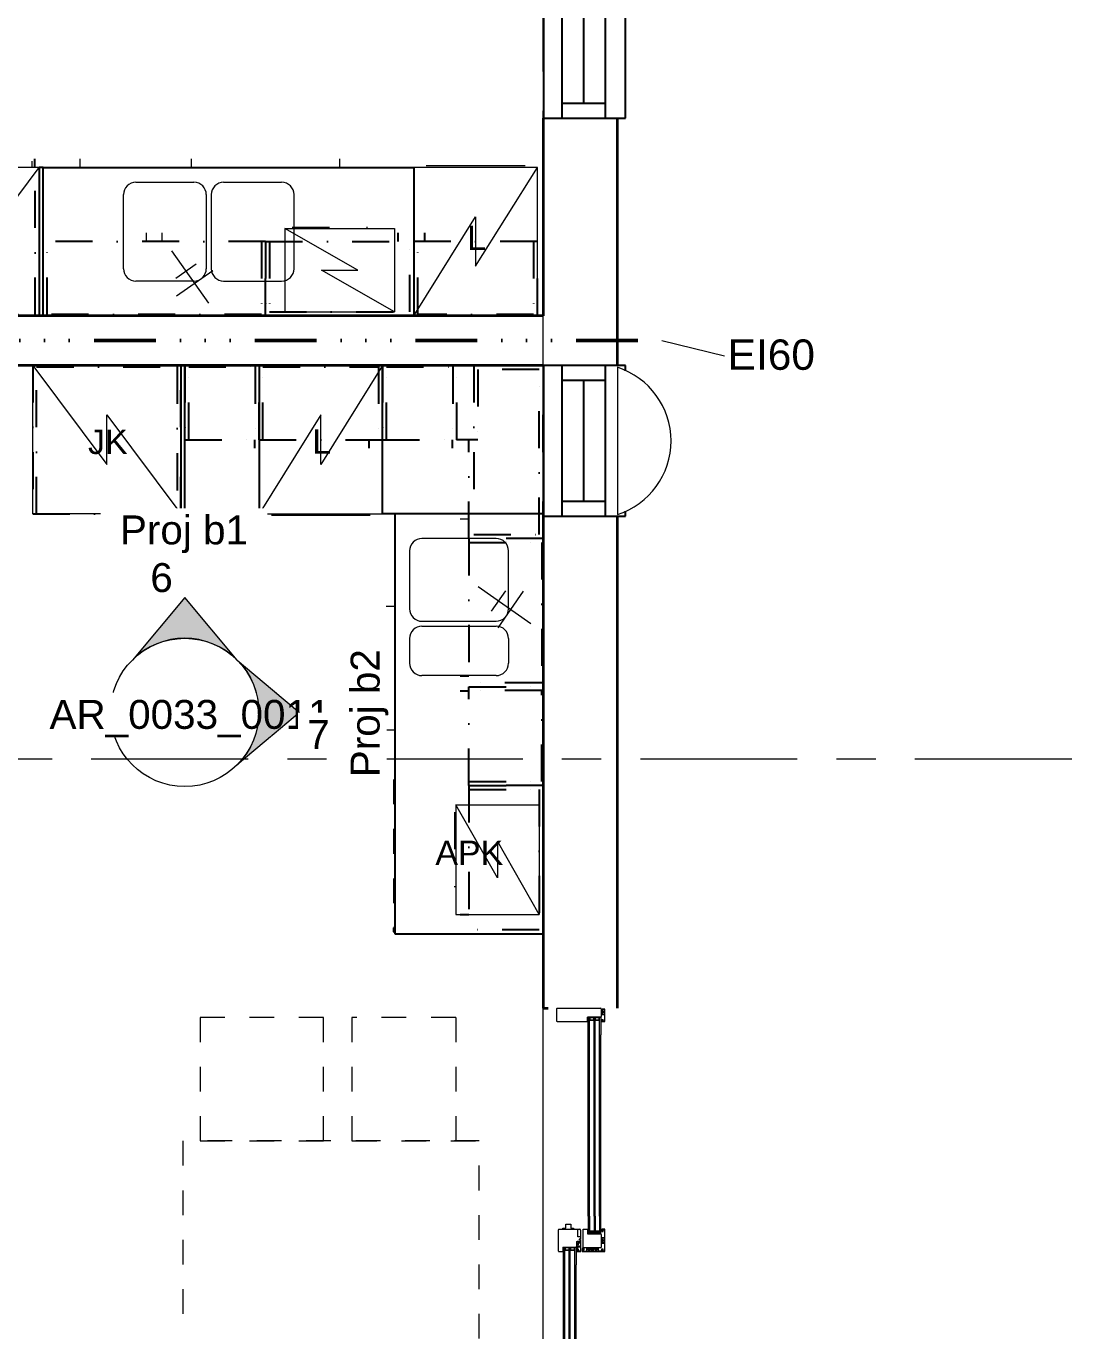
# Model space of a CAD drawing. Header units: millimetres. Extents: x -46592 to 140440, y -36427 to 76663.
# Drawn here: x 44901 to 49133, y 38132 to 43414 of the extents above; entities that cross this region are included whole.
import ezdxf

# ---------------------------------------------------------------- set-up
doc = ezdxf.new("R2010")
doc.units = ezdxf.units.MM
for name, pattern in [('Dash', [317.5, 158.75, -158.75]), ('Grid Line', [1111.25, 635, -158.75, 158.75, -158.75]), ('Katkoviiva 2_2_mm', [200, 100, -100]), ('Katkoviiva 2mm', [200, 100, -100]), ('Katkoviiva 3mm', [300, 150, -150]), ('PALOALUE', [650, 250, -100, 0, -100, 0, -100, 0, -100]), ('Pistekatko 3_2_mm', [350, 150, -100, 0, -100]), ('Pistekatko tiheä', [185, 85, -50, 0, -50])]:
    doc.linetypes.add(name, pattern=pattern)
for name, color, linetype, lineweight in [('AR-A_MERKINNÄT', 8, 'Continuous', 18), ('AR-A_MERKINNÄT-1', 8, 'Dash', 18), ('AR-A_MERKINNÄT-2', 8, 'Continuous', 25), ('AR-A_MERKINNÄT-3', 8, 'Pistekatko tiheä', 25), ('AR-A_MERKINNÄT-4', 8, 'PALOALUE', 50), ('AR-A_MERKINNÄT_TXT', 8, 'Continuous', 9), ('AR-C_APUVIIVA-3', 1, 'Katkoviiva 2mm', 18), ('AR-X2_OHUTVIIVA', 9, 'Continuous', 18), ('AR-Y_MODVIIVA-1', 8, 'Grid Line', 9), ('AR1235_VP', 6, 'Continuous', 18), ('AR1241_US-1', 1, 'Continuous', 35), ('AR1242_IKKUNA', 4, 'Continuous', 18), ('AR1242_IKKUNA-1', 4, 'Continuous', 25), ('AR1243_ULKOOVI', 3, 'Continuous', 18), ('AR1311_VS', 2, 'Continuous', 18), ('AR1331_KIINTO', 3, 'Continuous', 18), ('AR1331_KIINTO-1', 3, 'Continuous', 25), ('AR1331_KIINTO-2', 3, 'Pistekatko 3_2_mm', 25), ('AR19_MUURAK', 6, 'Continuous', 18), ('AR21_PUTKIOSA', 6, 'Continuous', 18), ('AR23_SÄHKÖ-OSA', 6, 'Continuous', 18), ('AR23_SÄHKÖ-OSA-1', 6, 'Katkoviiva 2_2_mm', 18), ('AR23_SÄHKÖ-OSA-2', 6, 'Katkoviiva 3mm', 18), ('AR23_SÄHKÖ-OSA-3', 6, 'Continuous', 9), ('AR23_SÄHKÖ-OSA_TXT-1', 3, 'Continuous', 25)]:
    doc.layers.add(name, color=color, linetype=linetype, lineweight=lineweight)
doc.styles.add('Arial', font='arial.ttf', dxfattribs={"height": 117.10189})
doc.styles.add('Arial_2', font='arial.ttf', dxfattribs={"height": 98.353293})
doc.styles.add('Arial_3', font='arial.ttf', dxfattribs={"height": 122.941617})

# ---------------------------------------------------------------- blocks, each defined once
blk = doc.blocks.new('SD CLEAR SLIDING TYPE A - Black _RAL 9011__Ext_ _ Chestnut Stained Wood_Int_-1707675-04 2_ krs')
at = {"layer": 'AR-A_MERKINNÄT'}
for p, q in [((-636.5, 94.8), (-636.5, 144.8)), ((-616.5, 144.8), (-616.5, 94.8)), ((-735, 93.5), (-735, -81.5)), ((-684, 96.5), (-732, 96.5)), ((-685, 73.2), (-685, 31.2)), ((-685, 73.2), (-681, 73.2)), ((-681, 73.2), (-681, 93.5)), ((-674, 73.3), (-681, 73.3)), ((-681, 73.3), (-681, 31.3)), ((-681, 73.3), (-674, 73.3)), ((-681, 31.3), (-681, 73.3)), ((-668, 69.8), (-674, 73.3)), ((-674, 73.3), (-668, 69.8)), ((-672, 86.8), (-672, 73.5)), ((-672, 73.5), (-664, 71.3)), ((-591.2, 88.8), (-670, 88.8)), ((-591.2, 88.8), (-670, 88.8)), ((-668, 34.8), (-668, 69.8)), ((-668, 69.8), (-668, 34.8)), ((-664, 71.3), (-656.5, 71.3)), ((-656.5, 68.3), (-664, 68.3)), ((-664, 68.3), (-664, 63.3)), ((-664, 63.3), (-642, 63.3)), ((-656.5, 71.3), (-656.5, 68.3)), ((-644, 88.8), (-644, 91.8)), ((-609, 88.8), (-644, 88.8)), ((-642, 63.3), (-642, 41.3)), ((-641, 94.8), (-612, 94.8)), ((-609, 91.8), (-609, 88.8)), ((-600, 18.4), (-600, 70.8)), ((-600, 18.4), (-600, 70.8)), ((-600, 70.8), (-581.8, 70.8)), ((-584, 88.8), (-591.2, 88.8)), ((-584, 88.8), (-591.2, 88.8)), ((-590, 68.8), (-590, 70.8)), ((-581.8, 68.8), (-590, 68.8)), ((-582, 86.8), (-582, 70.8)), ((-581.8, 70.8), (-581.8, 68.8)), ((98, 70.8), (98, 17.8)), ((1011, 93.4), (1011, -29.3)), ((1062, 96.5), (1014.1, 96.5)), ((1065, 93.5), (1065, -81.5)), ((-681, 31.2), (-685, 31.2)), ((-681, 31.3), (-674, 31.3)), ((-674, 31.3), (-681, 31.3)), ((-681, -81.5), (-681, 31.2)), ((-674, 31.3), (-668, 34.8)), ((-668, 34.8), (-674, 31.3)), ((-672.7, 13.8), (-639.7, 13.8)), ((-672.7, 13.8), (-672.7, -1.7)), ((-664, 33.3), (-672, 31.2)), ((-664, 33.3), (-672, 31.2)), ((-672, 31.2), (-672, 18.8)), ((-671.1, 12.4), (-671.1, 7)), ((-660.1, 12.4), (-671.1, 12.4)), ((-671.1, 7), (-668.5, 7)), ((-669, 15.8), (-603, 15.8)), ((-668, 6.5), (-668, 0.3)), ((-664, 41.3), (-664, 36.3)), ((-642, 41.3), (-664, 41.3)), ((-664, 41.3), (-664, 36.3)), ((-664, 36.3), (-656.5, 36.3)), ((-664, 36.3), (-656.5, 36.3)), ((-656.5, 33.3), (-664, 33.3)), ((-656.5, 33.3), (-664, 33.3)), ((-660.1, 0.3), (-660.1, 12.4)), ((-659.4, 15.8), (-659.4, 13.8)), ((-641.1, 12.2), (-658.7, 12.2)), ((-658.7, 12.2), (-658.7, -0.2)), ((-656.5, 36.3), (-656.5, 33.3)), ((-656.5, 36.3), (-656.5, 33.3)), ((-651.8, 9.3), (-653.6, 7.5)), ((-653.6, 7.5), (-646.2, 7.5)), ((-651.8, 15.8), (-651.8, 9.3)), ((-651.8, 9.3), (-648, 9.3)), ((-648, 15.8), (-648, 9.3)), ((-648, 9.3), (-646.2, 7.5)), ((-641.1, -0.2), (-641.1, 12.2)), ((-640.5, 7.3), (-640.5, -1.7)), ((-640.4, 15.8), (-640.4, 13.8)), ((-639.7, 13.8), (-639.7, 9.4)), ((-621.7, 9.3), (-621.7, 13.8)), ((-621.7, 13.8), (-601.3, 13.8)), ((-621.5, 15.8), (-621.5, 13.8)), ((-602.7, 12.4), (-620.5, 12.4)), ((-620.5, 12.4), (-620.5, 9.3)), ((-613.9, 9.3), (-615.7, 7.5)), ((-615.7, 7.5), (-608.3, 7.5)), ((-613.9, 15.8), (-613.9, 9.3)), ((-613.9, 9.3), (-610.1, 9.3)), ((-612.5, -1.7), (-612.5, 7.3)), ((-610.1, 15.8), (-610.1, 9.3)), ((-610.1, 9.3), (-608.3, 7.5)), ((-602.7, -0.2), (-602.7, 12.4)), ((-602.5, 13.8), (-602.5, 15.9)), ((-601.3, 13.8), (-601.3, -0.2)), ((-601.3, 12.3), (-591, 12.3)), ((-590.6, 11.1), (-601.3, 11.1)), ((-591, 13.8), (-591, 12.3)), ((-591, 13.8), (-582, 13.8)), ((-590.6, 8), (-590.6, 11.1)), ((-583.5, 8), (-590.6, 8)), ((-583.5, -0.2), (-583.5, 8)), ((-582, 13.8), (-582, -1.2)), ((80, 12.4), (80, -1.1)), ((81.5, 13.9), (89, 13.9)), ((81.5, 12.5), (87.4, 12.5)), ((81.5, 9.8), (81.5, 12.5)), ((81.5, 0.4), (81.5, 7.3)), ((87.4, 9.3), (82, 9.3)), ((82, 7.8), (87.9, 7.8)), ((87.4, 12.5), (87.4, 9.3)), ((88.9, 8.8), (88.9, 10.4)), ((89, 13.9), (89, 12.4)), ((99.1, 12.4), (89, 12.4)), ((89.4, 10.9), (98.5, 10.9)), ((99, 10.4), (99, 0.4)), ((121, 15.8), (100, 15.8)), ((100.2, 13.8), (100.2, 15.8)), ((119.2, 13.8), (100.2, 13.8)), ((100.5, 12.5), (118.5, 12.5)), ((100.5, 0.4), (100.5, 12.5)), ((107.8, 9.3), (106, 7.5)), ((106, 7.5), (113.4, 7.5)), ((107.8, 15.8), (107.8, 9.3)), ((107.8, 9.3), (111.6, 9.3)), ((111.6, 15.8), (111.6, 9.3)), ((111.6, 9.3), (113.4, 7.5)), ((115.2, 6.6), (115.2, 0.4)), ((118.5, 7.1), (115.7, 7.1)), ((116.7, 0.4), (116.7, 5.7)), ((116.7, 5.7), (118.9, 5.7)), ((118.5, 12.5), (118.5, 7.1)), ((119.2, 15.8), (119.2, 13.8)), ((119.9, 6.7), (119.9, 12.9)), ((121, 15.8), (121, -0.1)), ((140, 10.7), (170, 10.7)), ((140, -1.1), (140, 10.7)), ((-681, -26.5), (-677, -26.5)), ((-681, -34.1), (-672.5, -34.1)), ((-681, -37.9), (-672.5, -37.9)), ((-677, -45.5), (-681, -45.5)), ((-677, -8), (-677, -16)), ((-677, -16), (-670.8, -16)), ((-677, -26.5), (-677, -45.5)), ((-665, -7), (-676, -7)), ((-666.6, -25.6), (-676, -25.6)), ((-676, -46.4), (-666.6, -46.4)), ((-666.6, -52.2), (-676, -52.2)), ((-675.5, -45), (-675.5, -27)), ((-675.5, -27), (-666.6, -27)), ((-666.6, -45), (-675.5, -45)), ((-672.7, -1.7), (-582.5, -1.7)), ((-672.5, -34.1), (-670.7, -32.3)), ((-672.5, -37.9), (-672.5, -34.1)), ((-672.5, -37.9), (-670.7, -39.7)), ((-670.8, -16), (-670.8, -9.1)), ((-670.7, -39.7), (-670.7, -32.3)), ((-670.3, -8.6), (-666.6, -8.6)), ((-667.5, -0.2), (-660.6, -0.2)), ((-666.1, -9.1), (-666.1, -25.1)), ((-666.1, -27.5), (-666.1, -44.5)), ((-666.1, -46.9), (-666.1, -51.7)), ((-664.5, -98), (-664.5, -7.5)), ((-658.7, -0.2), (-641.1, -0.2)), ((-644, -1.2), (-609, -1.2)), ((-612.5, -0.2), (-602.7, -0.2)), ((-601.3, -0.2), (-583.5, -0.2)), ((80, -7.5), (80, -98.5)), ((80.5, -1.6), (119, -1.6)), ((91.5, -7), (80.5, -7)), ((81.6, -8.6), (86.3, -8.6)), ((81.6, -8.6), (81.6, -25.1)), ((81.6, -27.5), (81.6, -44.5)), ((81.6, -46.9), (81.6, -51.6)), ((98.5, -0.1), (82, -0.1)), ((82.1, -25.6), (92.5, -25.6)), ((82.1, -27), (91, -27)), ((82.1, -45), (91, -45)), ((82.1, -46.4), (92.5, -46.4)), ((82.1, -52.1), (91.5, -52.1)), ((85.9, -32.1), (85.9, -39.9)), ((85.9, -32.1), (88, -34.3)), ((85.9, -39.9), (88, -37.7)), ((86.3, -8.6), (86.3, -15.6)), ((86.3, -15.6), (92.5, -15.6)), ((87.9, -8.6), (91.1, -8.6)), ((87.9, -8.6), (87.9, -14.2)), ((87.9, -14.2), (91.1, -14.2)), ((88, -34.3), (95, -34.3)), ((88, -34.3), (88, -37.7)), ((88, -37.7), (95, -37.7)), ((91, -27), (91, -45)), ((91.1, -8.6), (91.1, -14.2)), ((92.5, -8), (92.5, -15.6)), ((92.5, -46.4), (92.5, -25.6)), ((92.8, -26.5), (95, -26.5)), ((92.8, -45.5), (94.8, -45.5)), ((95, -82.5), (95, -11.2)), ((95, -11.2), (170, -11.2)), ((114.7, -0.1), (101, -0.1)), ((119.8, -0.1), (117.2, -0.1)), ((152, -29.2), (152, -81.5)), ((170, -29.2), (152, -29.2)), ((170, -11.2), (170, -29.2)), ((1011, -29.3), (1029, -29.3)), ((1029, -82.5), (1029, -29.3)), ((-732.5, -98.5), (-732.5, -91.1)), ((-732, -84.5), (-684, -84.5)), ((-732, -90.6), (-723.4, -90.6)), ((-665.5, -99), (-732, -99)), ((-723.8, -92), (-730.6, -92)), ((-730.6, -92), (-730.6, -96.9)), ((-730.1, -97.4), (-724.3, -97.4)), ((-723.8, -96.9), (-723.8, -92)), ((-722.4, -91.6), (-722.4, -96.9)), ((-721.9, -97.4), (-714.4, -97.4)), ((-713.9, -96.9), (-713.9, -87.5)), ((-713.1, -86.5), (-713.1, -84.5)), ((-693.9, -86.5), (-713.1, -86.5)), ((-694.5, -87.9), (-712.5, -87.9)), ((-712.5, -87.9), (-712.5, -97.4)), ((-712.5, -97.4), (-695, -97.4)), ((-705.5, -91), (-707.3, -92.8)), ((-707.3, -92.8), (-699.9, -92.8)), ((-705.5, -84.5), (-705.5, -91)), ((-705.5, -91), (-701.7, -91)), ((-701.7, -84.5), (-701.7, -91)), ((-701.7, -91), (-699.9, -92.8)), ((-694.5, -96.9), (-694.5, -87.9)), ((-694.1, -84.5), (-694.1, -86.5)), ((-692.9, -87.5), (-692.9, -96.9)), ((-692.4, -97.4), (-666.6, -97.4)), ((-681, -53.1), (-677, -53.1)), ((-681, -60.7), (-672.5, -60.7)), ((-681, -64.5), (-672.5, -64.5)), ((-677, -72.1), (-681, -72.1)), ((-677, -53.1), (-677, -72.1)), ((-676, -73), (-666.6, -73)), ((-675.5, -71.6), (-675.5, -53.6)), ((-675.5, -53.6), (-666.6, -53.6)), ((-666.6, -71.6), (-675.5, -71.6)), ((-674.3, -85.2), (-674.3, -92.7)), ((-666.6, -85.2), (-674.3, -85.2)), ((-666.6, -92.7), (-674.3, -92.7)), ((-672.5, -60.7), (-670.7, -58.9)), ((-672.5, -64.5), (-672.5, -60.7)), ((-672.5, -64.5), (-670.7, -66.3)), ((-670.7, -66.3), (-670.7, -58.9)), ((-666.1, -54.1), (-666.1, -71.1)), ((-666.1, -73.5), (-666.1, -84.7)), ((-666.1, -96.9), (-666.1, -93.2)), ((80.5, -99), (169.5, -99)), ((81.5, -87.9), (87.2, -87.9)), ((81.5, -91.3), (81.5, -87.9)), ((81.5, -91.3), (87.2, -91.3)), ((81.6, -54), (81.6, -71.5)), ((81.6, -71.5), (91, -71.5)), ((81.6, -72.9), (92.5, -72.9)), ((81.6, -85.1), (81.6, -72.9)), ((88.8, -85.1), (81.6, -85.1)), ((81.6, -92.7), (88.8, -92.7)), ((81.6, -96.9), (81.6, -92.7)), ((82.1, -53.5), (91, -53.5)), ((114.4, -97.4), (82.1, -97.4)), ((85.9, -58.6), (88, -60.8)), ((85.9, -58.6), (85.9, -66.4)), ((85.9, -66.4), (88, -64.2)), ((87.2, -87.9), (87.2, -91.3)), ((88, -60.8), (88, -64.2)), ((88, -60.8), (95, -60.8)), ((88, -64.2), (95, -64.2)), ((88.8, -92.7), (88.8, -85.1)), ((91, -53.5), (91, -71.5)), ((92.5, -53), (94.8, -53)), ((92.5, -53.1), (92.5, -72.9)), ((92.5, -72), (95, -72)), ((149, -84.5), (97, -84.5)), ((114.4, -86.5), (114.4, -97.4)), ((114.4, -86.5), (135.6, -86.5)), ((115.5, -84.5), (115.5, -86.5)), ((116, -87.9), (134, -87.9)), ((116, -97.4), (116, -87.9)), ((116, -97.4), (134, -97.4)), ((123.1, -91), (121.3, -92.8)), ((121.3, -92.8), (128.7, -92.8)), ((123.1, -84.5), (123.1, -91)), ((123.1, -91), (126.9, -91)), ((126.9, -84.5), (126.9, -91)), ((126.9, -91), (128.7, -92.8)), ((134, -97.4), (134, -87.9)), ((134.5, -84.5), (134.5, -86.5)), ((135.6, -97.4), (135.6, -86.5)), ((168.4, -97.4), (135.6, -97.4)), ((161, -86.5), (161, -92.7)), ((170, -86.5), (161, -86.5)), ((161, -92.7), (168.4, -92.7)), ((168.4, -92.7), (168.4, -97.4)), ((170, -98.5), (170, -86.5)), ((1011, -86.5), (1019.8, -86.5)), ((1011, -86.5), (1011, -98)), ((1012, -99), (1060.4, -99)), ((1012.6, -87.9), (1018.2, -87.9)), ((1012.6, -91.1), (1012.6, -87.9)), ((1018.2, -91.1), (1012.6, -91.1)), ((1012.6, -96.9), (1012.6, -93.2)), ((1013.1, -92.7), (1019.8, -92.7)), ((1038.9, -97.4), (1013.1, -97.4)), ((1018.2, -87.9), (1018.2, -91.1)), ((1019.8, -86.5), (1019.8, -92.7)), ((1062, -84.5), (1031, -84.5)), ((1039.4, -87.5), (1039.4, -96.9)), ((1040.4, -84.5), (1040.4, -86.5)), ((1059, -87.9), (1041, -87.9)), ((1041, -87.9), (1041, -97.4)), ((1041, -97.4), (1059, -97.4)), ((1048, -91), (1046.2, -92.8)), ((1046.2, -92.8), (1053.6, -92.8)), ((1048, -84.5), (1048, -91)), ((1048, -91), (1051.8, -91)), ((1051.8, -84.5), (1051.8, -91)), ((1051.8, -91), (1053.6, -92.8)), ((1059, -97.4), (1059, -87.9)), ((1059.4, -86.5), (1059.4, -84.5)), ((1060.4, -90.4), (1060.4, -87.5)), ((1060.4, -99), (1060.4, -90.4))]:
    blk.add_line(p, q, dxfattribs=at)
for centre, radius, start, end in [((-626.5, 144.8), 10, 0, 180), ((-732, 93.5), 3, 90, 180), ((-684, 93.5), 3, 0, 90), ((-670, 86.8), 2, 90, 180), ((-641, 91.8), 3, 90, 180), ((-612, 91.8), 3, 0, 90), ((-584, 86.8), 2, 0.3256, 90), ((1014, 93.5), 3, 87.2605, 182.5626), ((1062, 93.5), 3, 0, 90), ((-669, 18.8), 3, 180, 270), ((-668.5, 6.5), 0.5, 360, 90), ((-667.5, 0.3), 0.5, 180, 270), ((-660.6, 0.3), 0.5, 270, 0), ((-603, 18.8), 3, 270, 0), ((81.5, 12.4), 1.5, 90, 180), ((82, 9.8), 0.5, 180, 270), ((82, 7.3), 0.5, 90, 180), ((82, 0.4), 0.5, 180, 270), ((87.9, 8.8), 1, 270, 0), ((89.4, 10.4), 0.5, 90, 180), ((100, 17.8), 2, 180, 270), ((98.5, 10.4), 0.5, 0, 90), ((98.5, 0.4), 0.5, 270, 360), ((100.6, 12.4), 1.5, 106.2331, 180), ((101, 0.4), 0.5, 180, 270), ((114.7, 0.4), 0.5, 270, 360), ((115.7, 6.6), 0.5, 90, 180), ((117.2, 0.4), 0.5, 180, 270), ((118.9, 12.9), 1, 360, 90), ((118.9, 6.7), 1, 270, 0), ((-676, -8), 1, 90, 180), ((-676, -26.6), 1, 90, 180), ((-676, -45.4), 1, 180, 270), ((-676, -53.2), 1, 90, 180), ((-670.3, -9.1), 0.5, 90, 180), ((-666.6, -9.1), 0.5, 360, 90), ((-666.6, -25.1), 0.5, 270, 0), ((-666.6, -27.5), 0.5, 0, 90), ((-666.6, -44.5), 0.5, 270, 0), ((-666.6, -46.9), 0.5, 0, 90), ((-666.6, -51.7), 0.5, 270, 0), ((-665, -7.5), 0.5, 0, 90), ((-582.5, -1.2), 0.5, 270, 0), ((80.5, -1.1), 0.5, 180, 270), ((80.5, -7.5), 0.5, 90, 180), ((82.1, -25.1), 0.5, 180, 270), ((82.1, -27.5), 0.5, 90, 180), ((82.1, -44.5), 0.5, 180, 270), ((82.1, -46.9), 0.5, 90, 180), ((82.1, -51.6), 0.5, 180, 270), ((91.5, -8), 1, 0, 90), ((91.5, -53.1), 1, 0, 90), ((119, -0.6), 1, 270, 30), ((122, -0.1), 1, 180, 270), ((-732, -81.5), 3, 180, 270), ((-732, -91.1), 0.5, 90, 180), ((-732, -98.5), 0.5, 180, 270), ((-730.1, -96.9), 0.5, 180, 270), ((-724.3, -96.9), 0.5, 270, 0), ((-723.4, -91.6), 1, 0, 90), ((-721.9, -96.9), 0.5, 180, 270), ((-714.4, -96.9), 0.5, 270.3394, 0), ((-712.9, -87.5), 1, 90, 180), ((-695, -96.9), 0.5, 270, 0), ((-693.9, -87.5), 1, 0, 90), ((-692.4, -96.9), 0.5, 180, 270), ((-684, -81.5), 3, 270, 0), ((-676, -72), 1, 180, 270), ((-666.6, -54.1), 0.5, 0, 90), ((-666.6, -71.1), 0.5, 270, 0), ((-666.6, -73.5), 0.5, 0, 90), ((-666.6, -84.7), 0.5, 270, 0), ((-666.6, -93.2), 0.5, 0, 90), ((-666.6, -96.9), 0.5, 270, 0), ((-665.5, -98), 1, 270, 0), ((80.5, -98.5), 0.5, 180, 270), ((82.1, -54), 0.5, 90, 180), ((82.1, -96.9), 0.5, 180, 270), ((97, -82.5), 2, 180, 270), ((149, -81.5), 3, 270, 360), ((169.5, -98.5), 0.5, 270, 0), ((1012, -98), 1, 180, 270), ((1013.1, -93.2), 0.5, 90, 180), ((1013.1, -96.9), 0.5, 180, 270), ((1031, -82.5), 2, 180, 268.97), ((1038.9, -96.9), 0.5, 270, 0), ((1040.4, -87.5), 1, 90.1375, 180), ((1059.4, -87.5), 1, 0, 90.1375), ((1062, -81.5), 3, 270, 360)]:
    blk.add_arc(centre, radius, start, end, dxfattribs=at)
at = {"layer": 'AR-A_MERKINNÄT-1'}
for p, q in [((-630.5, 94.8), (-630.5, 32.8)), ((-622.5, 94.8), (-622.5, 32.8)), ((-643, -1.2), (-643, 2.3)), ((-643, 2.3), (-610, 2.3)), ((-610, -1.2), (-610, 2.3)), ((-643, -1.2), (-610, -1.2))]:
    blk.add_line(p, q, dxfattribs=at)
at = {"layer": 'AR-X2_OHUTVIIVA'}
for p, q in [((-600, 68.9), (-600, 16.9)), ((-528.3, 68.9), (-600, 68.9)), ((-594, 62.9), (-600, 62.9)), ((-598, 59.9), (-595, 62.9)), ((-598, 47.9), (-598, 59.9)), ((-597, 59.5), (-594.6, 61.9)), ((-597, 48.3), (-597, 59.5)), ((-528.3, 62.9), (-595, 62.9)), ((-594.6, 61.9), (-589, 61.9)), ((-589, 61.9), (-589, 45.9)), ((-589, 61.9), (-589, 57.7)), ((-588, 62.9), (-588, 44.9)), ((-528.3, 68.9), (26.3, 68.9)), ((-528.3, 62.9), (26.3, 62.9)), ((26.3, 68.9), (98, 68.9)), ((26.3, 62.9), (93, 62.9)), ((98, 70.8), (79.8, 70.8)), ((79.8, 70.8), (79.8, 68.9)), ((79.8, 68.9), (90.7, 68.9)), ((80, 86.8), (80, 70.8)), ((98, 70.8), (80.7, 70.8)), ((98, 70.8), (80.7, 70.8)), ((82, 88.8), (89.1, 88.8)), ((86, 62.9), (86, 44.9)), ((87, 61.9), (87, 45.9)), ((87, 61.9), (87, 57.7)), ((92.6, 61.9), (87, 61.9)), ((89.1, 88.8), (168, 88.8)), ((90.7, 68.9), (90.7, 70.8)), ((92, 62.9), (98, 62.9)), ((95, 59.5), (92.6, 61.9)), ((96, 59.9), (93, 62.9)), ((95, 48.3), (95, 59.5)), ((96, 47.9), (96, 59.9)), ((98, 68.9), (98, 16.9)), ((170, 86.8), (170, 1.9)), ((170, 71.2), (174, 71.2)), ((174, 71.2), (174, 59.2)), ((174, 59.2), (190, 59.2)), ((190, 59.2), (190, 39.2)), ((-594, 44.9), (-600, 44.9)), ((-594, 40.9), (-600, 40.9)), ((-594, 22.9), (-600, 22.9)), ((-600, 16.9), (-528.3, 16.9)), ((-595, 44.9), (-598, 47.9)), ((-598, 37.9), (-595, 40.9)), ((-598, 25.9), (-598, 37.9)), ((-595, 22.9), (-598, 25.9)), ((-594.6, 45.9), (-597, 48.3)), ((-597, 37.5), (-594.6, 39.9)), ((-597, 26.3), (-597, 37.5)), ((-597, 33.4), (-597, 35.5)), ((-594.6, 23.9), (-597, 26.3)), ((-528.3, 44.9), (-595, 44.9)), ((-528.3, 40.9), (-595, 40.9)), ((-528.3, 22.9), (-595, 22.9)), ((-589, 45.9), (-594.6, 45.9)), ((-594.6, 39.9), (-589, 39.9)), ((-589, 23.9), (-594.6, 23.9)), ((-589, 39.9), (-589, 23.9)), ((-588, 40.9), (-588, 22.9)), ((-528.3, 44.9), (26.3, 44.9)), ((-528.3, 40.9), (26.3, 40.9)), ((-528.3, 22.9), (26.3, 22.9)), ((-528.3, 16.9), (26.3, 16.9)), ((26.3, 44.9), (93, 44.9)), ((26.3, 40.9), (93, 40.9)), ((26.3, 22.9), (93, 22.9)), ((98, 16.9), (26.3, 16.9)), ((86, 40.9), (86, 22.9)), ((87, 45.9), (92.6, 45.9)), ((92.6, 39.9), (87, 39.9)), ((87, 39.9), (87, 23.9)), ((87, 23.9), (92.6, 23.9)), ((92, 44.9), (98, 44.9)), ((92, 40.9), (98, 40.9)), ((92, 22.9), (98, 22.9)), ((92.6, 45.9), (95, 48.3)), ((95, 37.5), (92.6, 39.9)), ((92.6, 23.9), (95, 26.3)), ((93, 44.9), (96, 47.9)), ((96, 37.9), (93, 40.9)), ((93, 22.9), (96, 25.9)), ((95, 26.3), (95, 37.5)), ((95, 33.4), (95, 35.5)), ((96, 25.9), (96, 37.9)), ((126.6, 5.4), (126.6, -1.1)), ((130, 5.4), (126.6, 5.4)), ((130, -1.1), (130, 5.4)), ((174, 27.2), (170, 27.2)), ((174, 39.2), (174, 27.2)), ((190, 39.2), (174, 39.2)), ((126.6, -1.1), (122, -1.1)), ((167, -1.1), (130, -1.1)), ((152, -31.3), (152, -83.3)), ((223.7, -31.3), (152, -31.3)), ((157.9, -37.3), (152, -37.3)), ((154, -40.3), (157, -37.3)), ((154, -52.3), (154, -40.3)), ((157, -55.3), (154, -52.3)), ((155, -40.7), (157.4, -38.3)), ((155, -51.8), (155, -40.7)), ((157.4, -54.3), (155, -51.8)), ((223.7, -37.3), (157, -37.3)), ((157.4, -38.3), (163, -38.3)), ((163, -38.3), (163, -54.3)), ((163, -38.3), (163, -42.4)), ((164, -37.3), (164, -55.3)), ((223.7, -31.3), (957.3, -31.3)), ((223.7, -37.3), (957.3, -37.3)), ((957.3, -31.3), (1029, -31.3)), ((957.3, -37.3), (1024, -37.3)), ((1017, -37.3), (1017, -55.3)), ((1018, -38.3), (1018, -54.3)), ((1018, -38.3), (1018, -42.4)), ((1023.6, -38.3), (1018, -38.3)), ((1023.1, -37.3), (1029, -37.3)), ((1026, -40.7), (1023.6, -38.3)), ((1023.6, -54.3), (1026, -51.8)), ((1027, -40.3), (1024, -37.3)), ((1024, -55.3), (1027, -52.3)), ((1026, -51.8), (1026, -40.7)), ((1027, -52.3), (1027, -40.3)), ((1029, -31.3), (1029, -83.3)), ((157.9, -55.3), (152, -55.3)), ((157.9, -59.3), (152, -59.3)), ((157.9, -77.3), (152, -77.3)), ((152, -83.3), (223.7, -83.3)), ((154, -62.3), (157, -59.3)), ((154, -74.3), (154, -62.3)), ((157, -77.3), (154, -74.3)), ((155, -62.7), (157.4, -60.3)), ((155, -73.8), (155, -62.7)), ((155, -66.8), (155, -64.7)), ((157.4, -76.3), (155, -73.8)), ((223.7, -55.3), (157, -55.3)), ((223.7, -59.3), (157, -59.3)), ((223.7, -77.3), (157, -77.3)), ((163, -54.3), (157.4, -54.3)), ((157.4, -60.3), (163, -60.3)), ((163, -76.3), (157.4, -76.3)), ((163, -60.3), (163, -76.3)), ((164, -59.3), (164, -77.3)), ((223.7, -55.3), (957.3, -55.3)), ((223.7, -59.3), (957.3, -59.3)), ((223.7, -77.3), (957.3, -77.3)), ((223.7, -83.3), (957.3, -83.3)), ((957.3, -55.3), (1024, -55.3)), ((957.3, -59.3), (1024, -59.3)), ((957.3, -77.3), (1024, -77.3)), ((1029, -83.3), (957.3, -83.3)), ((1017, -59.3), (1017, -77.3)), ((1018, -54.3), (1023.6, -54.3)), ((1023.6, -60.3), (1018, -60.3)), ((1018, -60.3), (1018, -76.3)), ((1018, -76.3), (1023.6, -76.3)), ((1023.1, -55.3), (1029, -55.3)), ((1023.1, -59.3), (1029, -59.3)), ((1023.1, -77.3), (1029, -77.3)), ((1026, -62.7), (1023.6, -60.3)), ((1023.6, -76.3), (1026, -73.8)), ((1027, -62.3), (1024, -59.3)), ((1024, -77.3), (1027, -74.3)), ((1026, -73.8), (1026, -62.7)), ((1026, -66.8), (1026, -64.7)), ((1027, -74.3), (1027, -62.3))]:
    blk.add_line(p, q, dxfattribs=at)
for centre, radius, start, end in [((82, 86.8), 2, 90, 179.5197), ((168, 86.8), 2, 0.4144, 90), ((167, 1.9), 3, 270, 360)]:
    blk.add_arc(centre, radius, start, end, dxfattribs=at)
blk = doc.blocks.new('IKK1 - yksiaukkoinen - 6x4-2140750-04 2_ krs')
at = {"layer": 'AR-A_MERKINNÄT-2'}
for p, q in [((-305, 95.1), (305, 95.1)), ((-245, 95.1), (-245, -79.9)), ((245, 95.1), (245, -79.9)), ((-245, 7.6), (245, 7.6)), ((-305, -79.9), (305, -79.9))]:
    blk.add_line(p, q, dxfattribs=at)
at = {"layer": 'AR-A_MERKINNÄT-3'}
for p, q in [((-305, 95.1), (305, 95.1)), ((-245, 95.1), (-245, -79.9)), ((245, 95.1), (245, -79.9)), ((-305, -79.9), (305, -79.9))]:
    blk.add_line(p, q, dxfattribs=at)
at = {"layer": 'AR1242_IKKUNA-1'}
for p, q in [((-284.1, 177.1), (-305, 177.1)), ((-305, 177.1), (-305, -154.9)), ((305, 177.1), (284.1, 177.1)), ((305, -154.9), (305, 177.1)), ((-305, -154.9), (305, -154.9))]:
    blk.add_line(p, q, dxfattribs=at)
blk = doc.blocks.new('IKK1 - yksiaukkoinen - 10x20-1776260-04 2_ krs')
at = {"layer": 'AR-A_MERKINNÄT-2'}
for p, q in [((-505, 95.1), (505, 95.1)), ((-445, 95.1), (-445, -79.9)), ((445, 95.1), (445, -79.9)), ((-445, 7.6), (445, 7.6)), ((-505, -79.9), (505, -79.9))]:
    blk.add_line(p, q, dxfattribs=at)
at = {"layer": 'AR-A_MERKINNÄT-3'}
for p, q in [((-505, 95.1), (505, 95.1)), ((-445, 95.1), (-445, -79.9)), ((445, 95.1), (445, -79.9)), ((-505, -79.9), (505, -79.9))]:
    blk.add_line(p, q, dxfattribs=at)
at = {"layer": 'AR1242_IKKUNA-1'}
for p, q in [((505, 177.1), (-505, 177.1)), ((-505, 177.1), (-505, -154.9)), ((505, -154.9), (505, 177.1)), ((-505, -154.9), (505, -154.9))]:
    blk.add_line(p, q, dxfattribs=at)
blk = doc.blocks.new('IV-tulo-poisto - IV-tulo-poisto-2019596-04 2_ krs')
at = {"layer": 'AR19_MUURAK'}
blk.add_line((-298, 0), (298, 0), dxfattribs=at)
blk.add_arc((0, -96.1), 313.1, 17.8767, 162.1233, dxfattribs=at)
blk = doc.blocks.new('Seinäkaappi - KY6-2140414-04 2_ krs')
at = {"layer": 'AR1331_KIINTO-1'}
blk.add_line((257.5, -150), (257.5, -185), dxfattribs=at)
at = {"layer": 'AR1331_KIINTO-2'}
for p, q in [((300, 150), (-300, 150)), ((-300, 150), (-300, -150)), ((-284, 145), (284, 145)), ((-284, -150), (-284, 145)), ((284, 145), (284, -150)), ((300, -150), (300, 150)), ((-300, -150), (300, -150))]:
    blk.add_line(p, q, dxfattribs=at)
blk = doc.blocks.new('APK - 600-2140421-04 2_ krs')
at = {"layer": 'AR23_SÄHKÖ-OSA-1'}
blk.add_line((-250, -605), (350, -605), dxfattribs=at)
blk = doc.blocks.new('Tiskipöytä - 1 1_2 600x30-2140422-04 2_ krs')
at = {"layer": 'AR1331_KIINTO'}
for p, q in [((1700, 0), (0, 0)), ((0, 0), (0, -600)), ((1700, -600), (1700, 0)), ((385, -140), (150, -140)), ((505, -140), (605, -140)), ((100, -190), (100, -490)), ((435, -490), (435, -190)), ((455, -490), (455, -190)), ((655, -190), (655, -490)), ((150, -540), (385, -540)), ((505, -540), (605, -540)), ((0, -600), (1700, -600))]:
    blk.add_line(p, q, dxfattribs=at)
for centre, start, end in [((150, -190), 90, 180), ((385, -190), 360, 90), ((505, -190), 90, 180), ((605, -190), 360, 90), ((150, -490), 180, 270), ((385, -490), 270, 0), ((505, -490), 180, 270), ((605, -490), 270, 360)]:
    blk.add_arc(centre, 50, start, end, dxfattribs=at)
at = {"layer": 'AR1331_KIINTO-1'}
for p, q in [((0, 0), (0, -600)), ((1700, 0), (0, 0)), ((1700, -600), (1700, 0)), ((0, -600), (1700, -600))]:
    blk.add_line(p, q, dxfattribs=at)
at = {"layer": 'AR21_PUTKIOSA'}
for p, q in [((445, -50), (295.9, -263)), ((313.9, -80.3), (461.4, -183.5)), ((312.3, -152.4), (394.2, -209.7))]:
    blk.add_line(p, q, dxfattribs=at)
blk = doc.blocks.new('Alakaappi_laatikot - 6M-2140423-04 2_ krs')
at = {"layer": 'AR1331_KIINTO'}
blk.add_line((75, -300), (75, -335), dxfattribs=at)
blk = doc.blocks.new('Jääkaappi - 600-2140488-04 2_ krs')
at = {"layer": 'AR23_SÄHKÖ-OSA'}
for p, q in [((-250, 0), (350, 0)), ((-250, -600), (-250, 0)), ((-250, 0), (50, -400)), ((50, -200), (350, -600)), ((50, -400), (50, -200)), ((350, -600), (-250, -600)), ((320, -625), (320, -600))]:
    blk.add_line(p, q, dxfattribs=at)
blk = doc.blocks.new('Seinäkaappi - KY6_Jääkaapin yläkaappi_K104-2140489-04 2_ krs')
at = {"layer": 'AR1331_KIINTO-1'}
blk.add_line((281.5, -450), (281.5, -485), dxfattribs=at)
at = {"layer": 'AR1331_KIINTO-2'}
for p, q in [((300, 150), (-300, 150)), ((-300, 150), (-300, -450)), ((-284, 145), (284, 145)), ((-284, -450), (-284, 145)), ((284, 145), (284, -450)), ((300, -450), (300, 150)), ((-300, -450), (300, -450))]:
    blk.add_line(p, q, dxfattribs=at)
blk = doc.blocks.new('Liesi - 500-2134473-04 2_ krs')
at = {"layer": 'AR23_SÄHKÖ-OSA'}
for p, q in [((250, 620), (-250, 620)), ((-200, 627.5), (200, 627.5)), ((0, 220), (250, 620)), ((-250, 20), (0, 420)), ((0, 420), (0, 220)), ((-250, 20), (250, 20))]:
    blk.add_line(p, q, dxfattribs=at)
blk = doc.blocks.new('Alakaappi_laatikot - 3M-2140492-04 2_ krs')
at = {"layer": 'AR1331_KIINTO'}
blk.add_line((-75, -300), (-75, -335), dxfattribs=at)
blk = doc.blocks.new('Pöytätaso suora - 600x30-2140578-04 2_ krs')
at = {"layer": 'AR1331_KIINTO-1'}
for p, q in [((-855.3, 0), (-855.3, 600)), ((-855.3, 600), (-555.3, 600)), ((-855.3, 0), (-855.3, 600)), ((-855.3, 600), (-555.3, 600)), ((-555.3, 0), (-855.3, 0)), ((-555.3, 0), (-855.3, 0))]:
    blk.add_line(p, q, dxfattribs=at)
blk = doc.blocks.new('Seinäkaappi - KY5 Maustekaappi_K104-2140579-04 2_ krs')
at = {"layer": 'AR1331_KIINTO-1'}
blk.add_line((194.8, -150), (194.8, -185), dxfattribs=at)
at = {"layer": 'AR1331_KIINTO-2'}
for p, q in [((250, 150), (-250, 150)), ((-250, 150), (-250, -150)), ((-234, 145), (234, 145)), ((-234, -150), (-234, 145)), ((234, 145), (234, -150)), ((250, -150), (250, 150)), ((-250, -150), (250, -150))]:
    blk.add_line(p, q, dxfattribs=at)
blk = doc.blocks.new('Päätylevy - 6M-2134474-04 2_ krs')
at = {"layer": 'AR1331_KIINTO-1'}
for p, q in [((52.7, 0), (36.7, 0)), ((36.7, 0), (36.7, -600)), ((52.7, -600), (52.7, 0)), ((36.7, -600), (52.7, -600))]:
    blk.add_line(p, q, dxfattribs=at)
blk = doc.blocks.new('Pöytätaso suora - 600x30-2140586-04 2_ krs')
at = {"layer": 'AR1331_KIINTO-1'}
for p, q in [((-855.3, 0), (-855.3, 600)), ((-855.3, 0), (-855.3, 600)), ((-254.8, 600), (-205.3, 600)), ((-254.8, 600), (-205.3, 600)), ((-205.3, 600), (-205.3, 0)), ((-205.3, 600), (-205.3, 0)), ((-205.3, 0), (-855.3, 0)), ((-205.3, 0), (-855.3, 0))]:
    blk.add_line(p, q, dxfattribs=at)
blk = doc.blocks.new('Alakaappi_laatikot - 4M_K104-2140587-04 2_ krs')
at = {"layer": 'AR1331_KIINTO'}
blk.add_line((-25, -300), (-25, -335), dxfattribs=at)
blk = doc.blocks.new('Päätylevy - 6M-2098429-04 2_ krs')
at = {"layer": 'AR1331_KIINTO-1'}
for p, q in [((36.7, -595), (36.7, -600)), ((36.7, -600), (52.7, -600)), ((52.7, -600), (52.7, -595))]:
    blk.add_line(p, q, dxfattribs=at)
blk = doc.blocks.new('Seinäkaappi - KY4_K104-2140643-04 2_ krs')
at = {"layer": 'AR1331_KIINTO-1'}
blk.add_line((181.5, 150), (181.5, 185), dxfattribs=at)
at = {"layer": 'AR1331_KIINTO-2'}
for p, q in [((-200, 150), (200, 150)), ((-200, -150), (-200, 150)), ((-184, 150), (-184, -145)), ((184, -145), (184, 150)), ((200, 150), (200, -150)), ((200, -150), (-200, -150)), ((-184, -145), (184, -145))]:
    blk.add_line(p, q, dxfattribs=at)
blk = doc.blocks.new('Peitelevy seinäkaappiin - 3M-2140646-04 2_ krs')
at = {"layer": 'AR1331_KIINTO-2'}
blk.add_line((90, 300.5), (160, 300.5), dxfattribs=at)
blk = doc.blocks.new('Seinäkaappi - KY3-2136051-04 2_ krs')
at = {"layer": 'AR1331_KIINTO-1'}
blk.add_line((131.5, -150), (131.5, -185), dxfattribs=at)
at = {"layer": 'AR1331_KIINTO-2'}
for p, q in [((150, 150), (-150, 150)), ((-150, 150), (-150, -150)), ((-134, 145), (134, 145)), ((-134, -150), (-134, 145)), ((134, 145), (134, -150)), ((150, -150), (150, 150)), ((-150, -150), (150, -150))]:
    blk.add_line(p, q, dxfattribs=at)
blk = doc.blocks.new('SKM - SK5M_K104 6M-2140649-04 2_ krs')
at = {"layer": 'AR1331_KIINTO-1'}
blk.add_line((-147, 335.5), (-147, 300.5), dxfattribs=at)
at = {"layer": 'AR1331_KIINTO-2'}
for p, q in [((375, 300.5), (-225, 300.5)), ((-225, 300.5), (-225, 0.5)), ((-209, 16.5), (-209, 300.5)), ((359, 300.5), (359, 16.5)), ((375, 300.5), (375, 0.5)), ((375, 0.5), (-225, 0.5)), ((359, 16.5), (-209, 16.5))]:
    blk.add_line(p, q, dxfattribs=at)
at = {"layer": 'AR23_SÄHKÖ-OSA'}
for p, q in [((297, 353.5), (-147, 353.5)), ((-147, 353.5), (-147, 16.5)), ((1, 185), (297, 353.5)), ((297, 353.5), (297, 16.5)), ((-147, 16.5), (149, 185)), ((149, 185), (1, 185)), ((297, 16.5), (-147, 16.5))]:
    blk.add_line(p, q, dxfattribs=at)
at = {"layer": 'AR23_SÄHKÖ-OSA-2'}
blk.add_line((267, 358.5), (-37, 358.5), dxfattribs=at)
blk = doc.blocks.new('SK-kulma - SK5H-2140655-04 2_ krs')
at = {"layer": 'AR1331_KIINTO'}
blk.add_line((3, 300.5), (3, 335.5), dxfattribs=at)
at = {"layer": 'AR1331_KIINTO-2'}
for p, q in [((-75, 300.5), (325, 300.5)), ((625, 280.5), (-75, 280.5)), ((-75, 0.5), (-75, 280.5)), ((-59, 280.5), (-59, 16.5)), ((325, 264.5), (325, 280.5)), ((609, 264.5), (325, 264.5)), ((609, 16.5), (609, 264.5)), ((625, 280.5), (625, 0.5)), ((-75, 0.5), (625, 0.5)), ((-59, 16.5), (609, 16.5))]:
    blk.add_line(p, q, dxfattribs=at)
blk = doc.blocks.new('Liesi - 500-V4-04 2_ krs')
at = {"layer": 'AR23_SÄHKÖ-OSA'}
for p, q in [((250, 620), (-250, 620)), ((-200, 627.5), (200, 627.5)), ((0, 220), (250, 620)), ((250, 20), (250, 620)), ((-250, 20), (0, 420)), ((0, 420), (0, 220)), ((-250, 20), (250, 20))]:
    blk.add_line(p, q, dxfattribs=at)
blk = doc.blocks.new('Jääkaappi - 600-2098427-04 2_ krs')
at = {"layer": 'AR23_SÄHKÖ-OSA'}
for p, q in [((350, 600), (-250, 600)), ((-250, 600), (-250, 0)), ((50, 200), (350, 600)), ((320, 625), (320, 600)), ((-250, 0), (50, 400)), ((50, 400), (50, 200)), ((-250, 0), (350, 0))]:
    blk.add_line(p, q, dxfattribs=at)
blk = doc.blocks.new('Yläkaappi - kaksiovinen - Yläkomero_pariovi_syvyys 3M_K104 9M-2134475-04 2_ krs')
at = {"layer": 'AR1331_KIINTO'}
for p, q in [((-32, -150), (-32, -185)), ((32, -150), (32, -185))]:
    blk.add_line(p, q, dxfattribs=at)
at = {"layer": 'AR1331_KIINTO-2'}
for p, q in [((-450, 150), (-450, -150)), ((-450, 150), (450, 150)), ((-434, 145), (434, 145)), ((-434, -150), (-434, 145)), ((434, 145), (434, -150)), ((450, 150), (450, -150)), ((-450, -150), (450, -150))]:
    blk.add_line(p, q, dxfattribs=at)
blk = doc.blocks.new('Alakaappi_laatikot - 3M-2134480-04 2_ krs')
at = {"layer": 'AR1331_KIINTO'}
blk.add_line((-75, -300), (-75, -335), dxfattribs=at)
blk = doc.blocks.new('Seinäkaappi - KY6_Jääkaapin yläkaappi_K104-2134521-04 2_ krs')
at = {"layer": 'AR1331_KIINTO-1'}
blk.add_line((281.5, 450), (281.5, 485), dxfattribs=at)
at = {"layer": 'AR1331_KIINTO-2'}
for p, q in [((-300, 450), (300, 450)), ((-300, -150), (-300, 450)), ((-284, 450), (-284, -145)), ((284, -145), (284, 450)), ((300, 450), (300, -150)), ((300, -150), (-300, -150)), ((-284, -145), (284, -145))]:
    blk.add_line(p, q, dxfattribs=at)
blk = doc.blocks.new('Seinäkaappi - KY5 Maustekaappi_K104-V5-04 2_ krs')
at = {"layer": 'AR1331_KIINTO-1'}
blk.add_line((205.5, -150), (205.5, -185), dxfattribs=at)
at = {"layer": 'AR1331_KIINTO-2'}
for p, q in [((250, 150), (-250, 150)), ((-250, 150), (-250, -150)), ((-234, 145), (234, 145)), ((-234, -150), (-234, 145)), ((234, 145), (234, -150)), ((250, -150), (250, 150)), ((-250, -150), (250, -150))]:
    blk.add_line(p, q, dxfattribs=at)
blk = doc.blocks.new('SKM - SK5M_K104 6M-2134529-04 2_ krs')
at = {"layer": 'AR1331_KIINTO-1'}
blk.add_line((-160.4, -335.5), (-160.4, -300.5), dxfattribs=at)
at = {"layer": 'AR1331_KIINTO-2'}
for p, q in [((375, -0.5), (-225, -0.5)), ((-225, -300.5), (-225, -0.5)), ((-209, -16.5), (-209, -300.5)), ((359, -16.5), (-209, -16.5)), ((359, -300.5), (359, -16.5)), ((375, -300.5), (375, -0.5)), ((375, -300.5), (-225, -300.5))]:
    blk.add_line(p, q, dxfattribs=at)
at = {"layer": 'AR23_SÄHKÖ-OSA'}
for p, q in [((-147, -16.5), (149, -185)), ((297, -16.5), (-147, -16.5)), ((-147, -353.5), (-147, -16.5)), ((297, -353.5), (297, -16.5)), ((1, -185), (297, -353.5)), ((149, -185), (1, -185)), ((297, -353.5), (-147, -353.5))]:
    blk.add_line(p, q, dxfattribs=at)
at = {"layer": 'AR23_SÄHKÖ-OSA-2'}
blk.add_line((267, -358.5), (-37, -358.5), dxfattribs=at)
blk = doc.blocks.new('Alakaappi_laatikot - 6M-2134536-04 2_ krs')
at = {"layer": 'AR1331_KIINTO'}
blk.add_line((75, 300), (75, 335), dxfattribs=at)
blk = doc.blocks.new('Tiskipöytä - 2 600x30 4-2152124-04 2_ krs')
at = {"layer": 'AR1331_KIINTO'}
for p, q in [((0, 600), (1500, 600)), ((1500, 600), (1500, 0)), ((375, 540), (610, 540)), ((730, 540), (965, 540)), ((325, 190), (325, 490)), ((660, 490), (660, 190)), ((680, 490), (680, 190)), ((1015, 190), (1015, 490)), ((610, 140), (375, 140)), ((730, 140), (965, 140)), ((1500, 0), (0, 0))]:
    blk.add_line(p, q, dxfattribs=at)
for centre, start, end in [((375, 490), 90, 180), ((610, 490), 360, 90), ((730, 490), 90, 180), ((965, 490), 0, 90), ((375, 190), 180, 270), ((610, 190), 270, 0), ((730, 190), 180, 270), ((965, 190), 270, 0)]:
    blk.add_arc(centre, 50, start, end, dxfattribs=at)
at = {"layer": 'AR1331_KIINTO-1'}
for p, q in [((0, 600), (1500, 600)), ((1500, 600), (1500, 0)), ((1500, 0), (0, 0))]:
    blk.add_line(p, q, dxfattribs=at)
at = {"layer": 'AR21_PUTKIOSA'}
for p, q in [((670, 50), (520.9, 263)), ((537.3, 152.4), (619.2, 209.7)), ((538.9, 80.3), (686.4, 183.5))]:
    blk.add_line(p, q, dxfattribs=at)
blk = doc.blocks.new('Paloaluemerkintä - EI60-1906249-04 2_ krs')
at = {"layer": 'AR-A_MERKINNÄT-4'}
blk.add_line((0, 0), (6200, 0), dxfattribs=at)
blk = doc.blocks.new('Elevation - 12mm Circle-1213432-04 2_ krs')
at = {"layer": 'AR23_SÄHKÖ-OSA-3'}
blk.add_circle((0, 0), 6, dxfattribs=at)
blk = doc.blocks.new('Elevation - 12mm Circle-1213434-04 2_ krs')
at = {"layer": 'AR23_SÄHKÖ-OSA-3'}
h = blk.add_hatch(color=256, dxfattribs=at)
edge = h.paths.add_edge_path(flags=0)
edge.add_line((0, 9.3), (4.24, 4.24))
edge.add_arc((0, 0), 6, 45, 135)
edge.add_line((-4.24, 4.24), (0, 9.3))
for p, q in [((0, 9.3), (-4.24, 4.24)), ((0, 9.3), (-4.24, 4.24)), ((4.24, 4.24), (0, 9.3)), ((4.24, 4.24), (0, 9.3))]:
    blk.add_line(p, q, dxfattribs=at)
blk.add_arc((0, 0), 6, 45, 135, dxfattribs=at)

msp = doc.modelspace()

# ---------------------------------------------------------------- linework, layer by layer
at = {"layer": 'AR-A_MERKINNÄT_TXT'}
msp.add_line((47474, 42141), (47726.9, 42079.5), dxfattribs=at)
at = {"layer": 'AR-C_APUVIIVA-3'}
for p, q in [((45604.6, 39401), (45604.6, 38901)), ((46104.6, 39401), (45604.6, 39401)), ((46104.6, 38901), (46104.6, 39401)), ((46219.6, 39401), (46219.6, 38901)), ((46639.6, 39401), (46219.6, 39401)), ((46639.6, 39401), (46639.6, 38901)), ((45534.6, 38901), (45534.6, 38101)), ((46734.6, 38901), (45534.6, 38901)), ((45604.6, 38901), (46104.6, 38901)), ((46219.6, 38901), (46734.6, 38901)), ((46734.6, 38101), (46734.6, 38901))]:
    msp.add_line(p, q, dxfattribs=at)
at = {"layer": 'AR-Y_MODVIIVA-1'}
for p, q in [((46994, 32118), (46994, 59825.4)), ((49133.2, 40446), (29793.3, 40446))]:
    msp.add_line(p, q, dxfattribs=at)
at = {"layer": 'AR1235_VP'}
msp.add_line((46994, 37755.5), (46994, 39438.5), dxfattribs=at)
at = {"layer": 'AR1241_US-1'}
for p, q in [((46994, 43041), (46994, 42241)), ((47294, 42040), (47294, 43041)), ((46994, 42241), (44338, 42241)), ((42434, 42041), (46994, 42041)), ((46994, 42041), (46994, 42040)), ((46994, 41430), (46994, 39438.5)), ((47294, 39438.5), (47294, 41430)), ((46994, 39438.5), (47013, 39438.5))]:
    msp.add_line(p, q, dxfattribs=at)
at = {"layer": 'AR1311_VS'}
msp.add_line((46994, 42041), (46994, 42241), dxfattribs=at)

# ---------------------------------------------------------------- block references
at = {"layer": 'AR-A_MERKINNÄT'}
msp.add_blockref('Paloaluemerkintä - EI60-1906249-04 2_ krs', (41274, 42141), dxfattribs=at)
at = {"layer": 'AR1242_IKKUNA', "rotation": 270.0000000000016}
for name, p in [('IKK1 - yksiaukkoinen - 10x20-1776260-04 2_ krs', (47149, 43546)), ('IKK1 - yksiaukkoinen - 6x4-2140750-04 2_ krs', (47149, 41735))]:
    msp.add_blockref(name, p, dxfattribs=at)
at = {"layer": 'AR1243_ULKOOVI', "rotation": 90.00000000000165}
msp.add_blockref('SD CLEAR SLIDING TYPE A - Black _RAL 9011__Ext_ _ Chestnut Stained Wood_Int_-1707675-04 2_ krs', (47144, 38373.5), dxfattribs=at)
at = {"layer": 'AR1331_KIINTO'}
for name, p in [('Seinäkaappi - KY6_Jääkaapin yläkaappi_K104-2134521-04 2_ krs', (44654, 42392)), ('Tiskipöytä - 2 600x30 4-2152124-04 2_ krs', (44970, 42242)), ('Alakaappi_laatikot - 6M-2134536-04 2_ krs', (45495, 42542)), ('Alakaappi_laatikot - 6M-2134536-04 2_ krs', (46095, 42542)), ('Seinäkaappi - KY6_Jääkaapin yläkaappi_K104-2140489-04 2_ krs', (45227.5, 41890)), ('Päätylevy - 6M-2134474-04 2_ krs', (45490.8, 42040)), ('Seinäkaappi - KY3-2136051-04 2_ krs', (45693.5, 41890)), ('Seinäkaappi - KY5 Maustekaappi_K104-2140579-04 2_ krs', (46093.5, 41890)), ('Seinäkaappi - KY3-2136051-04 2_ krs', (46493.5, 41890)), ('Alakaappi_laatikot - 3M-2140492-04 2_ krs', (45768.5, 41740))]:
    msp.add_blockref(name, p, dxfattribs=at)
for name, p, rotation in [('Päätylevy - 6M-2134474-04 2_ krs', (45006.7, 42242), 180), ('Alakaappi_laatikot - 3M-2134480-04 2_ krs', (45045, 42542), 180), ('Yläkaappi - kaksiovinen - Yläkomero_pariovi_syvyys 3M_K104 9M-2134475-04 2_ krs', (45420, 42392), 180), ('SKM - SK5M_K104 6M-2134529-04 2_ krs', (46245, 42241.5), 180), ('Seinäkaappi - KY5 Maustekaappi_K104-V5-04 2_ krs', (46720, 42392), 180), ('Pöytätaso suora - 600x30-2140578-04 2_ krs', (44988.2, 42040), 180), ('Pöytätaso suora - 600x30-2140586-04 2_ krs', (46138.2, 42040), 180), ('SK-kulma - SK5H-2140655-04 2_ krs', (46993.5, 41415), 90.00000000000044), ('Peitelevy seinäkaappiin - 3M-2140646-04 2_ krs', (46803, 42040.5), 180), ('Tiskipöytä - 1 1_2 600x30-2140422-04 2_ krs', (46993, 41440), 270), ('Seinäkaappi - KY6-2140414-04 2_ krs', (46843, 41040), 269.9999999999997), ('Alakaappi_laatikot - 6M-2140423-04 2_ krs', (46693, 41139), 269.9999999999993), ('Seinäkaappi - KY4_K104-2140643-04 2_ krs', (46843, 40540), 89.99999999999922), ('Alakaappi_laatikot - 4M_K104-2140587-04 2_ krs', (46693, 40539), 269.9999999999996), ('SKM - SK5M_K104 6M-2140649-04 2_ krs', (46993.5, 39965), 90.00000000000044), ('Päätylevy - 6M-2098429-04 2_ krs', (46988, 39800.7), 269.9999999999997)]:
    msp.add_blockref(name, p, dxfattribs=dict(at, rotation=rotation))
at = {"layer": 'AR19_MUURAK', "rotation": 270.0000000000002}
msp.add_blockref('IV-tulo-poisto - IV-tulo-poisto-2019596-04 2_ krs', (47294, 41735), dxfattribs=at)
at = {"layer": 'AR23_SÄHKÖ-OSA'}
for name, p in [('Jääkaappi - 600-2098427-04 2_ krs', (44604, 42242)), ('Liesi - 500-V4-04 2_ krs', (46720, 42222)), ('Jääkaappi - 600-2140488-04 2_ krs', (45177.5, 42040))]:
    msp.add_blockref(name, p, dxfattribs=at)
for name, p, rotation in [('Liesi - 500-2134473-04 2_ krs', (46093.5, 42060), 180), ('APK - 600-2140421-04 2_ krs', (46993, 40114), 269.9999999999994)]:
    msp.add_blockref(name, p, dxfattribs=dict(at, rotation=rotation))
at = {"layer": 'AR23_SÄHKÖ-OSA-3', "xscale": 49.99999999999998, "yscale": 49.99999999999998, "zscale": 49.99999999999998}
for name in ['Elevation - 12mm Circle-1213434-04 2_ krs', 'Elevation - 12mm Circle-1213432-04 2_ krs']:
    msp.add_blockref(name, (45542.9, 40635.9), dxfattribs=at)

# ---------------------------------------------------------------- texts
at = {"layer": 'AR-A_MERKINNÄT_TXT', "insert": (47740.1, 42145.8), "char_height": 122.94, "width": 421.5, "attachment_point": 1, "line_spacing_factor": 0.938532, "style": 'Arial_3'}
msp.add_mtext('EI60', dxfattribs=at)
at = {"layer": 'AR23_SÄHKÖ-OSA_TXT-1', "attachment_point": 2, "line_spacing_factor": 0.938532, "style": 'Arial_2'}
for s, insert, char_height, width in [('L', (46724, 42606.4), 98.4, 91.2), ('JK', (45231.5, 41780.3), 98.35, 190.8), ('L', (46097.5, 41781.3), 98.4, 91.2), ('APK', (46694.5, 40116.8), 98.35, 327.6)]:
    msp.add_mtext(s, dxfattribs=dict(at, insert=insert, char_height=char_height, width=width))

# ---------------------------------------------------------------- next in the draw order: texts
at = {"layer": 'AR23_SÄHKÖ-OSA-3', "attachment_point": 2, "line_spacing_factor": 0.938532, "style": 'Arial', "bg_fill": 3, "box_fill_scale": 1.25, "bg_fill_color": 0, "bg_fill_transparency": 0}
for s, insert, char_height, width in [('6', (45448.9, 41240.4), 117.1, 108.585), ('AR_0033_0011', (45564.1, 40686.4), 117.102, 1355.884)]:
    msp.add_mtext(s, dxfattribs=dict(at, insert=insert, char_height=char_height, width=width))

# ---------------------------------------------------------------- next in the draw order: block references
at = {"layer": 'AR23_SÄHKÖ-OSA-3', "extrusion": (0, 0, -1), "xscale": 49.99999999999998, "yscale": 49.99999999999998, "zscale": 49.99999999999998, "rotation": 89.99999999999967}
msp.add_blockref('Elevation - 12mm Circle-1213434-04 2_ krs', (-45542.9, 40635.9), dxfattribs=at)

# ---------------------------------------------------------------- next in the draw order: texts
at = {"layer": 'AR23_SÄHKÖ-OSA-3', "insert": (45539.8, 41433.3), "char_height": 117.1, "width": 617.22, "attachment_point": 2, "line_spacing_factor": 0.938532, "style": 'Arial', "bg_fill": 3, "box_fill_scale": 1.25, "bg_fill_color": 0, "bg_fill_transparency": 0}
msp.add_mtext('Proj b1', dxfattribs=at)

# ---------------------------------------------------------------- next in the draw order: texts
at = {"layer": 'AR23_SÄHKÖ-OSA-3', "insert": (46084.3, 40605), "char_height": 117.1, "width": 108.585, "attachment_point": 2, "line_spacing_factor": 0.938532, "style": 'Arial', "bg_fill": 3, "box_fill_scale": 1.25, "bg_fill_color": 0, "bg_fill_transparency": 0}
msp.add_mtext('7', dxfattribs=at)

# ---------------------------------------------------------------- next in the draw order: texts
at = {"layer": 'AR23_SÄHKÖ-OSA-3', "insert": (46214.2, 40632.8), "char_height": 117.1, "width": 617.22, "attachment_point": 2, "rotation": 90, "line_spacing_factor": 0.938532, "style": 'Arial', "bg_fill": 3, "box_fill_scale": 1.25, "bg_fill_color": 0, "bg_fill_transparency": 0}
msp.add_mtext('Proj b2', dxfattribs=at)

doc.saveas('drawing.dxf')
